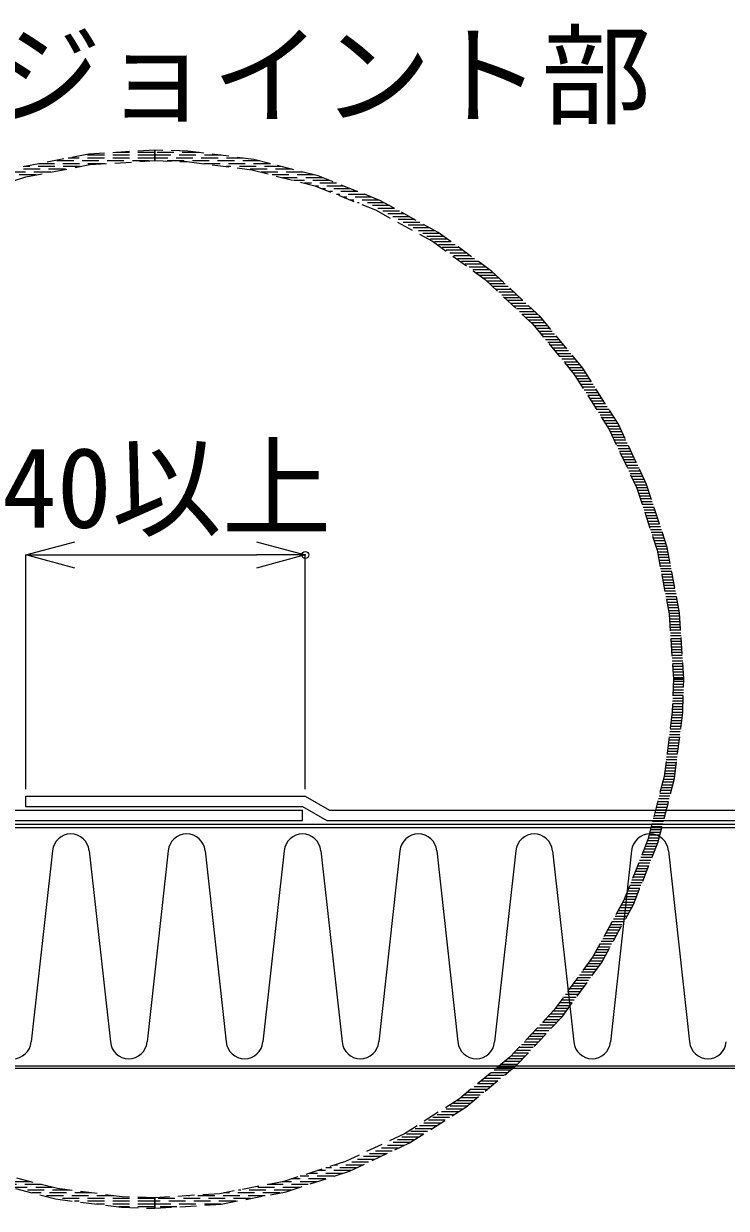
# Model space of a CAD drawing. Units: millimetres, scale not verified. Extents: x -840 to 840, y -594 to 594.
# Drawn here: x 340.1 to 440.7, y 38.2 to 207.8 of the extents above; entities that cross this region are included whole.
import ezdxf
from ezdxf.enums import TextEntityAlignment as Align

# ---------------------------------------------------------------- set-up
doc = ezdxf.new("R2010")
doc.units = ezdxf.units.MM
doc.header["$LTSCALE"] = 2
doc.header["$PDMODE"] = 32
doc.header["$PDSIZE"] = 1
doc.linetypes.add('DASHED1', pattern=[1.8, 1.2, -0.6])
for name, color, linetype, lineweight in [('0-2_断熱材', 4, 'Continuous', 9), ('0-5_IBｼｰﾄ', 7, 'Continuous', 9), ('0-7_寸法線', 7, 'Continuous', 9), ('0-8_文字', 5, 'Continuous', 9), ('0-9_0', 7, 'Continuous', 9), ('1-0_かくれ線', 5, 'DASHED1', 9)]:
    doc.layers.add(name, color=color, linetype=linetype, lineweight=lineweight)
doc.layers.add('0-A_Defpoints', color=7, linetype='Continuous')
doc.styles.add('ＭＳ ゴシック', font='')
doc.styles.get('ＭＳ ゴシック').set_extended_font_data('MS Gothic')

# ---------------------------------------------------------------- blocks, each defined once
blk = doc.blocks.new('_Open30')
at = {"layer": '0-9_0'}
blk.add_line((0, 0), (-2, 0), dxfattribs=at)
blk.add_lwpolyline([(-2, 0.5359), (0, 0), (-2, -0.5359)], dxfattribs=at)

msp = doc.modelspace()

# ---------------------------------------------------------------- linework, layer by layer
at = {"layer": '0-2_断熱材', "color": 7}
for p, q in [((258.931, 93.219), (548.931, 93.219)), ((258.931, 92.719), (548.931, 92.719)), ((548.931, 58.569), (258.931, 58.569)), ((548.931, 58.219), (258.931, 58.219))]:
    msp.add_line(p, q, dxfattribs=at)
at = {"layer": '0-2_断熱材'}
for p, q in [((344.23, 89.409), (341.196, 62.029)), ((349.488, 89.409), (352.522, 62.029)), ((360.814, 89.409), (357.78, 62.029)), ((366.072, 89.409), (369.106, 62.029)), ((377.398, 89.409), (374.364, 62.029)), ((382.656, 89.409), (385.69, 62.029)), ((393.982, 89.409), (390.948, 62.029)), ((399.24, 89.409), (402.274, 62.029)), ((410.566, 89.409), (407.532, 62.029)), ((415.824, 89.409), (418.858, 62.029)), ((427.15, 89.409), (424.116, 62.029)), ((432.408, 89.409), (435.442, 62.029))]:
    msp.add_line(p, q, dxfattribs=at)
for centre, start, end in [((346.859, 89.163), 5.35135, 174.64865), ((363.443, 89.163), 5.35135, 174.64865), ((380.027, 89.163), 5.35135, 174.64865), ((396.611, 89.163), 5.35135, 174.64865), ((413.195, 89.163), 5.35135, 174.64865), ((429.779, 89.163), 5.35135, 174.64865), ((338.567, 62.276), 185.35135, 354.64865), ((355.151, 62.276), 185.35135, 354.64865), ((371.735, 62.276), 185.35135, 354.64865), ((388.319, 62.276), 185.35135, 354.64865), ((404.903, 62.276), 185.35135, 354.64865), ((421.487, 62.276), 185.35135, 354.64865), ((438.071, 62.276), 185.35135, 354.64865)]:
    msp.add_arc(centre, 2.64, start, end, dxfattribs=at)
at = {"layer": '0-5_IBｼｰﾄ'}
for p, q in [((340.429, 97.219), (380.429, 97.219)), ((340.429, 95.719), (340.429, 97.219)), ((380.429, 97.219), (383.893, 95.219)), ((258.931, 95.219), (380.027, 95.219)), ((340.429, 95.719), (380.027, 95.719)), ((380.027, 95.719), (383.491, 93.719)), ((380.027, 93.719), (380.027, 95.219)), ((383.893, 95.219), (548.931, 95.219)), ((258.931, 93.719), (380.027, 93.719)), ((383.491, 93.719), (548.931, 93.719))]:
    msp.add_line(p, q, dxfattribs=at)
at = {"layer": '0-7_寸法線'}
for p, q in [((340.429, 98.219), (340.429, 131.75)), ((347.429, 131.75), (373.429, 131.75)), ((380.429, 98.219), (380.429, 131.75))]:
    msp.add_line(p, q, dxfattribs=at)
at = {"layer": '0-A_Defpoints'}
msp.add_point((380.429, 131.75), dxfattribs=at)
at = {"layer": '1-0_かくれ線'}
for p, q in [((358.867, 188.565), (346.476, 188.565)), ((358.867, 188.965), (348.572, 188.965)), ((358.867, 189.365), (353.304, 189.365)), ((365.211, 189.365), (358.867, 189.365)), ((368.377, 188.965), (358.867, 188.965)), ((371.543, 188.565), (358.867, 188.565)), ((343.98, 186.565), (337.658, 186.565)), ((346.077, 186.965), (338.889, 186.965)), ((348.174, 187.365), (340.185, 187.365)), ((351.714, 187.765), (342.282, 187.765)), ((358.072, 188.165), (344.379, 188.165)), ((373.872, 188.165), (360.458, 188.165)), ((375.43, 187.765), (365.931, 187.765)), ((376.988, 187.365), (369.098, 187.365)), ((378.546, 186.965), (372.264, 186.965)), ((380.104, 186.565), (374.084, 186.565)), ((341.884, 186.165), (336.427, 186.165)), ((381.662, 186.165), (375.642, 186.165)), ((382.887, 185.765), (377.2, 185.765)), ((383.898, 185.365), (378.758, 185.365)), ((384.908, 184.965), (380.316, 184.965)), ((385.918, 184.565), (381.852, 184.565)), ((386.929, 184.165), (382.862, 184.165)), ((387.939, 183.765), (383.872, 183.765)), ((388.949, 183.365), (384.882, 183.365)), ((389.959, 182.965), (385.893, 182.965)), ((390.97, 182.565), (386.903, 182.565)), ((391.739, 182.165), (387.913, 182.165)), ((392.467, 181.765), (388.924, 181.765)), ((393.194, 181.365), (389.934, 181.365)), ((393.922, 180.965), (390.815, 180.965)), ((394.65, 180.565), (391.542, 180.565)), ((395.377, 180.165), (392.27, 180.165)), ((396.105, 179.765), (392.997, 179.765)), ((396.832, 179.365), (393.725, 179.365)), ((397.56, 178.965), (394.453, 178.965)), ((398.288, 178.565), (395.18, 178.565)), ((399.015, 178.165), (395.908, 178.165)), ((399.673, 177.765), (396.635, 177.765)), ((400.224, 177.365), (397.363, 177.365)), ((400.774, 176.965), (398.091, 176.965)), ((401.325, 176.565), (398.778, 176.565)), ((401.875, 176.165), (399.328, 176.165)), ((402.426, 175.765), (399.879, 175.765)), ((402.976, 175.365), (400.429, 175.365)), ((403.527, 174.965), (400.98, 174.965)), ((404.077, 174.565), (401.53, 174.565)), ((404.628, 174.165), (402.081, 174.165)), ((405.178, 173.765), (402.632, 173.765)), ((405.729, 173.365), (403.182, 173.365)), ((406.28, 172.965), (403.733, 172.965)), ((406.83, 172.565), (404.283, 172.565)), ((407.329, 172.165), (404.834, 172.165)), ((407.755, 171.765), (405.384, 171.765)), ((408.181, 171.365), (405.935, 171.365)), ((408.607, 170.965), (406.42, 170.965)), ((409.033, 170.565), (406.846, 170.565)), ((409.459, 170.165), (407.272, 170.165)), ((409.885, 169.765), (407.698, 169.765)), ((410.311, 169.365), (408.124, 169.365)), ((410.737, 168.965), (408.55, 168.965)), ((411.162, 168.565), (408.976, 168.565)), ((411.588, 168.165), (409.402, 168.165)), ((412.014, 167.765), (409.827, 167.765)), ((412.44, 167.365), (410.253, 167.365)), ((412.866, 166.965), (410.679, 166.965)), ((413.292, 166.565), (411.105, 166.565)), ((413.718, 166.165), (411.531, 166.165)), ((414.131, 165.765), (411.957, 165.765)), ((414.462, 165.365), (412.383, 165.365)), ((414.793, 164.965), (412.809, 164.965)), ((415.124, 164.565), (413.181, 164.565)), ((415.455, 164.165), (413.512, 164.165)), ((415.786, 163.765), (413.843, 163.765)), ((416.117, 163.365), (414.174, 163.365)), ((416.448, 162.965), (414.505, 162.965)), ((416.779, 162.565), (414.836, 162.565)), ((417.109, 162.165), (415.167, 162.165)), ((417.44, 161.765), (415.497, 161.765)), ((417.771, 161.365), (415.828, 161.365)), ((418.102, 160.965), (416.159, 160.965)), ((418.433, 160.565), (416.49, 160.565)), ((418.764, 160.165), (416.821, 160.165)), ((419.095, 159.765), (417.152, 159.765)), ((419.426, 159.365), (417.483, 159.365)), ((419.757, 158.965), (417.814, 158.965)), ((420.088, 158.565), (418.145, 158.565)), ((420.356, 158.165), (418.476, 158.165)), ((420.61, 157.765), (418.807, 157.765)), ((420.864, 157.365), (419.091, 157.365)), ((421.117, 156.965), (419.344, 156.965)), ((421.371, 156.565), (419.598, 156.565)), ((421.625, 156.165), (419.852, 156.165)), ((421.879, 155.765), (420.106, 155.765)), ((422.133, 155.365), (420.36, 155.365)), ((422.387, 154.965), (420.614, 154.965)), ((422.641, 154.565), (420.868, 154.565)), ((422.894, 154.165), (421.121, 154.165)), ((423.148, 153.765), (421.375, 153.765)), ((423.402, 153.365), (421.629, 153.365)), ((423.656, 152.965), (421.883, 152.965)), ((423.91, 152.565), (422.137, 152.565)), ((424.164, 152.165), (422.391, 152.165)), ((424.418, 151.765), (422.644, 151.765)), ((424.671, 151.365), (422.898, 151.365)), ((424.925, 150.965), (423.152, 150.965)), ((425.179, 150.565), (423.406, 150.565)), ((425.385, 150.165), (423.66, 150.165)), ((425.573, 149.765), (423.914, 149.765)), ((425.761, 149.365), (424.107, 149.365)), ((425.95, 148.965), (424.295, 148.965)), ((426.138, 148.565), (424.483, 148.565)), ((426.326, 148.165), (424.671, 148.165)), ((426.514, 147.765), (424.86, 147.765)), ((426.702, 147.365), (425.048, 147.365)), ((426.891, 146.965), (425.236, 146.965)), ((427.079, 146.565), (425.424, 146.565)), ((427.267, 146.165), (425.613, 146.165)), ((427.455, 145.765), (425.801, 145.765)), ((427.644, 145.365), (425.989, 145.365)), ((427.832, 144.965), (426.177, 144.965)), ((428.02, 144.565), (426.366, 144.565)), ((428.208, 144.165), (426.554, 144.165)), ((428.396, 143.765), (426.742, 143.765)), ((428.585, 143.365), (426.93, 143.365)), ((428.773, 142.965), (427.118, 142.965)), ((428.961, 142.565), (427.307, 142.565)), ((429.149, 142.165), (427.495, 142.165)), ((429.325, 141.765), (427.683, 141.765)), ((429.455, 141.365), (427.871, 141.365)), ((429.585, 140.965), (428.011, 140.965)), ((429.715, 140.565), (428.141, 140.565)), ((429.845, 140.165), (428.271, 140.165)), ((429.975, 139.765), (428.401, 139.765)), ((430.105, 139.365), (428.531, 139.365)), ((430.235, 138.965), (428.661, 138.965)), ((430.365, 138.565), (428.791, 138.565)), ((430.495, 138.165), (428.921, 138.165)), ((430.625, 137.765), (429.051, 137.765)), ((430.755, 137.365), (429.181, 137.365)), ((430.885, 136.965), (429.311, 136.965)), ((431.015, 136.565), (429.441, 136.565)), ((431.145, 136.165), (429.571, 136.165)), ((431.275, 135.765), (429.701, 135.765)), ((431.405, 135.365), (429.831, 135.365)), ((431.535, 134.965), (429.961, 134.965)), ((431.665, 134.565), (430.09, 134.565)), ((431.795, 134.165), (430.22, 134.165)), ((431.925, 133.765), (430.35, 133.765)), ((432.054, 133.365), (430.48, 133.365)), ((432.184, 132.965), (430.61, 132.965)), ((432.282, 132.565), (430.74, 132.565)), ((432.359, 132.165), (430.835, 132.165)), ((432.435, 131.765), (430.911, 131.765)), ((432.511, 131.365), (430.987, 131.365)), ((432.588, 130.965), (431.064, 130.965)), ((432.664, 130.565), (431.14, 130.565)), ((432.74, 130.165), (431.216, 130.165)), ((432.817, 129.765), (431.293, 129.765)), ((432.893, 129.365), (431.369, 129.365)), ((432.969, 128.965), (431.445, 128.965)), ((433.045, 128.565), (431.521, 128.565)), ((433.122, 128.165), (431.598, 128.165)), ((433.198, 127.765), (431.674, 127.765)), ((433.274, 127.365), (431.75, 127.365)), ((433.351, 126.965), (431.827, 126.965)), ((433.427, 126.565), (431.903, 126.565)), ((433.503, 126.165), (431.979, 126.165)), ((433.58, 125.765), (432.056, 125.765)), ((433.656, 125.365), (432.132, 125.365)), ((433.732, 124.965), (432.208, 124.965)), ((433.809, 124.565), (432.285, 124.565)), ((433.885, 124.165), (432.361, 124.165)), ((433.961, 123.765), (432.437, 123.765)), ((434.025, 123.365), (432.513, 123.365)), ((434.051, 122.965), (432.551, 122.965)), ((434.076, 122.565), (432.576, 122.565)), ((434.101, 122.165), (432.601, 122.165)), ((434.126, 121.765), (432.626, 121.765)), ((434.151, 121.365), (432.651, 121.365)), ((434.176, 120.965), (432.676, 120.965)), ((434.202, 120.565), (432.702, 120.565)), ((434.227, 120.165), (432.727, 120.165)), ((434.252, 119.765), (432.752, 119.765)), ((434.277, 119.365), (432.777, 119.365)), ((434.302, 118.965), (432.802, 118.965)), ((434.327, 118.565), (432.827, 118.565)), ((434.353, 118.165), (432.853, 118.165)), ((434.378, 117.765), (432.878, 117.765)), ((434.403, 117.365), (432.903, 117.365)), ((434.428, 116.965), (432.928, 116.965)), ((434.453, 116.565), (432.953, 116.565)), ((434.478, 116.165), (432.978, 116.165)), ((434.504, 115.765), (433.004, 115.765)), ((434.529, 115.365), (433.029, 115.365)), ((434.554, 114.965), (433.054, 114.965)), ((434.579, 114.565), (433.079, 114.565)), ((434.604, 114.165), (433.104, 114.165)), ((434.556, 112.015), (433.056, 112.015)), ((434.568, 112.415), (433.068, 112.415)), ((434.581, 112.815), (433.081, 112.815)), ((434.593, 113.215), (433.093, 113.215)), ((434.606, 113.615), (433.106, 113.615)), ((434.505, 110.415), (433.005, 110.415)), ((434.518, 110.815), (433.018, 110.815)), ((434.53, 111.215), (433.03, 111.215)), ((434.543, 111.615), (433.043, 111.615)), ((434.418, 108.815), (432.909, 108.815)), ((434.468, 109.215), (432.959, 109.215)), ((434.48, 109.615), (432.98, 109.615)), ((434.493, 110.015), (432.993, 110.015)), ((434.216, 107.215), (432.707, 107.215)), ((434.266, 107.615), (432.757, 107.615)), ((434.317, 108.015), (432.808, 108.015)), ((434.367, 108.415), (432.858, 108.415)), ((433.963, 105.215), (432.454, 105.215)), ((434.013, 105.615), (432.504, 105.615)), ((434.064, 106.015), (432.555, 106.015)), ((434.114, 106.415), (432.606, 106.415)), ((434.165, 106.815), (432.656, 106.815)), ((433.761, 103.615), (432.252, 103.615)), ((433.811, 104.015), (432.302, 104.015)), ((433.862, 104.415), (432.353, 104.415)), ((433.912, 104.815), (432.403, 104.815)), ((433.559, 102.015), (432.05, 102.015)), ((433.609, 102.415), (432.1, 102.415)), ((433.66, 102.815), (432.151, 102.815)), ((433.71, 103.215), (432.201, 103.215)), ((433.356, 100.415), (431.848, 100.415)), ((433.407, 100.815), (431.898, 100.815)), ((433.458, 101.215), (431.949, 101.215)), ((433.508, 101.615), (431.999, 101.615)), ((432.927, 98.415), (431.381, 98.415)), ((433.03, 98.815), (431.484, 98.815)), ((433.132, 99.215), (431.587, 99.215)), ((433.235, 99.615), (431.689, 99.615)), ((433.306, 100.015), (431.792, 100.015)), ((432.516, 96.815), (430.971, 96.815)), ((432.619, 97.215), (431.073, 97.215)), ((432.722, 97.615), (431.176, 97.615)), ((432.824, 98.015), (431.279, 98.015)), ((432.105, 95.215), (430.56, 95.215)), ((432.208, 95.615), (430.662, 95.615)), ((432.311, 96.015), (430.765, 96.015)), ((432.413, 96.415), (430.868, 96.415)), ((431.695, 93.615), (430.149, 93.615)), ((431.797, 94.015), (430.252, 94.015)), ((431.9, 94.415), (430.354, 94.415)), ((432.003, 94.815), (430.457, 94.815)), ((431.181, 91.615), (429.635, 91.615)), ((431.284, 92.015), (429.738, 92.015)), ((431.386, 92.415), (429.841, 92.415)), ((431.489, 92.815), (429.944, 92.815)), ((431.592, 93.215), (430.046, 93.215)), ((430.695, 90.015), (429.085, 90.015)), ((430.853, 90.415), (429.243, 90.415)), ((430.976, 90.815), (429.401, 90.815)), ((431.078, 91.215), (429.533, 91.215)), ((430.061, 88.415), (428.451, 88.415)), ((430.22, 88.815), (428.61, 88.815)), ((430.378, 89.215), (428.768, 89.215)), ((430.536, 89.615), (428.926, 89.615)), ((429.428, 86.815), (427.818, 86.815)), ((429.586, 87.215), (427.976, 87.215)), ((429.745, 87.615), (428.134, 87.615)), ((429.903, 88.015), (428.293, 88.015)), ((428.636, 84.815), (427.026, 84.815)), ((428.794, 85.215), (427.184, 85.215)), ((428.953, 85.615), (427.343, 85.615)), ((429.111, 86.015), (427.501, 86.015)), ((429.269, 86.415), (427.659, 86.415)), ((428.002, 83.215), (426.392, 83.215)), ((428.161, 83.615), (426.551, 83.615)), ((428.319, 84.015), (426.709, 84.015)), ((428.478, 84.415), (426.867, 84.415)), ((427.354, 81.615), (425.646, 81.615)), ((427.527, 82.015), (425.866, 82.015)), ((427.686, 82.415), (426.076, 82.415)), ((427.844, 82.815), (426.234, 82.815)), ((426.474, 80.015), (424.766, 80.015)), ((426.694, 80.415), (424.986, 80.415)), ((426.914, 80.815), (425.206, 80.815)), ((427.134, 81.215), (425.426, 81.215)), ((425.375, 78.015), (423.667, 78.015)), ((425.595, 78.415), (423.886, 78.415)), ((425.815, 78.815), (424.106, 78.815)), ((426.035, 79.215), (424.326, 79.215)), ((426.255, 79.615), (424.546, 79.615)), ((424.495, 76.415), (422.787, 76.415)), ((424.715, 76.815), (423.007, 76.815)), ((424.935, 77.215), (423.227, 77.215)), ((425.155, 77.615), (423.447, 77.615)), ((423.616, 74.815), (421.907, 74.815)), ((423.836, 75.215), (422.127, 75.215)), ((424.056, 75.615), (422.347, 75.615)), ((424.275, 76.015), (422.567, 76.015)), ((422.708, 73.215), (420.857, 73.215)), ((422.956, 73.615), (421.148, 73.615)), ((423.176, 74.015), (421.438, 74.015)), ((423.396, 74.415), (421.687, 74.415)), ((421.545, 71.615), (419.695, 71.615)), ((421.836, 72.015), (419.985, 72.015)), ((422.126, 72.415), (420.276, 72.415)), ((422.417, 72.815), (420.567, 72.815)), ((420.092, 69.615), (418.242, 69.615)), ((420.383, 70.015), (418.532, 70.015)), ((420.673, 70.415), (418.823, 70.415)), ((420.964, 70.815), (419.113, 70.815)), ((421.255, 71.215), (419.404, 71.215)), ((418.93, 68.015), (417.079, 68.015)), ((419.22, 68.415), (417.37, 68.415)), ((419.511, 68.815), (417.66, 68.815)), ((419.801, 69.215), (417.951, 69.215)), ((417.767, 66.415), (415.87, 66.415)), ((418.058, 66.815), (416.207, 66.815)), ((418.348, 67.215), (416.498, 67.215)), ((418.639, 67.615), (416.789, 67.615)), ((416.421, 64.815), (414.367, 64.815)), ((416.796, 65.215), (414.743, 65.215)), ((417.172, 65.615), (415.118, 65.615)), ((417.477, 66.015), (415.494, 66.015)), ((414.543, 62.815), (412.489, 62.815)), ((414.918, 63.215), (412.865, 63.215)), ((415.294, 63.615), (413.24, 63.615)), ((415.67, 64.015), (413.616, 64.015)), ((416.045, 64.415), (413.992, 64.415)), ((413.04, 61.215), (410.987, 61.215)), ((413.416, 61.615), (411.362, 61.615)), ((413.791, 62.015), (411.738, 62.015)), ((414.167, 62.415), (412.113, 62.415)), ((411.538, 59.615), (409.424, 59.615)), ((411.913, 60.015), (409.86, 60.015)), ((412.289, 60.415), (410.235, 60.415)), ((412.665, 60.815), (410.611, 60.815)), ((409.838, 58.015), (407.49, 58.015)), ((410.322, 58.415), (407.973, 58.415)), ((410.786, 58.815), (408.457, 58.815)), ((411.162, 59.215), (408.94, 59.215)), ((407.421, 56.015), (405.072, 56.015)), ((407.904, 56.415), (405.555, 56.415)), ((408.388, 56.815), (406.039, 56.815)), ((408.871, 57.215), (406.522, 57.215)), ((409.355, 57.615), (407.006, 57.615)), ((405.486, 54.415), (403.138, 54.415)), ((405.97, 54.815), (403.621, 54.815)), ((406.453, 55.215), (404.105, 55.215)), ((406.937, 55.615), (404.588, 55.615)), ((403.552, 52.815), (400.807, 52.815)), ((404.036, 53.215), (401.438, 53.215)), ((404.519, 53.615), (402.068, 53.615)), ((405.003, 54.015), (402.654, 54.015)), ((401.08, 51.215), (398.286, 51.215)), ((401.71, 51.615), (398.916, 51.615)), ((402.341, 52.015), (399.547, 52.015)), ((402.971, 52.415), (400.177, 52.415)), ((397.929, 49.215), (395.135, 49.215)), ((398.559, 49.615), (395.765, 49.615)), ((399.189, 50.015), (396.395, 50.015)), ((399.819, 50.415), (397.026, 50.415)), ((400.45, 50.815), (397.656, 50.815)), ((395.407, 47.615), (391.908, 47.615)), ((396.038, 48.015), (392.758, 48.015)), ((396.668, 48.415), (393.608, 48.415)), ((397.298, 48.815), (394.458, 48.815)), ((392.024, 46.015), (388.508, 46.015)), ((392.874, 46.415), (389.358, 46.415)), ((393.724, 46.815), (390.208, 46.815)), ((394.574, 47.215), (391.058, 47.215)), ((388.624, 44.415), (384.618, 44.415)), ((389.474, 44.815), (385.849, 44.815)), ((390.324, 45.215), (386.808, 45.215)), ((391.174, 45.615), (387.658, 45.615)), ((383.307, 42.415), (378.462, 42.415)), ((384.538, 42.815), (379.694, 42.815)), ((385.769, 43.215), (380.925, 43.215)), ((386.923, 43.615), (382.156, 43.615)), ((387.774, 44.015), (383.387, 44.015)), ((341.118, 42.015), (335.225, 42.015)), ((342.676, 41.615), (336.656, 41.615)), ((344.234, 41.215), (338.214, 41.215)), ((346.657, 40.815), (339.772, 40.815)), ((378.383, 40.815), (370.87, 40.815)), ((379.614, 41.215), (372.967, 41.215)), ((380.845, 41.615), (375.064, 41.615)), ((382.076, 42.015), (377.161, 42.015)), ((349.823, 40.415), (341.33, 40.415)), ((352.99, 40.015), (342.888, 40.015)), ((358.867, 39.615), (344.446, 39.615)), ((358.867, 39.215), (347.378, 39.215)), ((372.569, 39.615), (358.867, 39.615)), ((370.472, 39.215), (358.867, 39.215)), ((374.666, 40.015), (363.635, 40.015)), ((376.762, 40.415), (368.773, 40.415)), ((358.867, 38.815), (350.544, 38.815)), ((358.867, 38.415), (353.711, 38.415)), ((368.375, 38.815), (358.867, 38.815)), ((362.046, 38.415), (358.867, 38.415))]:
    msp.add_line(p, q, dxfattribs=at)
for points in [[(331.534, 183.001), (340.402, 185.882), (349.561, 187.629), (358.867, 188.215), (358.867, 189.715), (349.373, 189.118), (340.029, 187.335)], [(335.459, 41.922), (344.673, 39.557), (354.11, 38.364), (358.867, 38.215), (358.867, 39.715), (354.205, 39.861), (344.954, 41.03), (335.922, 43.349)]]:
    msp.add_lwpolyline(points, dxfattribs=at)
for points in [[(434.617, 113.965), (434.02, 123.459), (432.237, 132.803), (429.297, 141.85), (425.247, 150.458), (420.15, 158.49), (414.086, 165.819), (407.152, 172.331), (399.456, 177.923), (391.12, 182.505), (382.275, 186.007), (373.061, 188.373), (363.623, 189.565), (358.867, 189.715), (358.867, 188.215), (363.529, 188.068), (372.78, 186.9), (381.811, 184.581), (390.481, 181.148), (398.652, 176.656), (406.196, 171.175), (412.993, 164.792), (418.936, 157.608), (423.933, 149.735), (427.903, 141.298), (430.784, 132.43), (432.531, 123.271), (433.117, 113.965)], [(358.867, 38.215), (368.361, 38.812), (377.705, 40.595), (386.752, 43.534), (395.36, 47.585), (403.392, 52.682), (410.721, 58.745), (417.233, 65.68), (422.825, 73.376), (427.407, 81.712), (430.909, 90.557), (433.275, 99.771), (434.467, 109.208), (434.617, 113.965), (433.117, 113.965), (432.97, 109.303), (431.802, 100.052), (429.483, 91.02), (426.05, 82.351), (421.558, 74.18), (416.077, 66.636), (409.694, 59.839), (402.51, 53.895), (394.637, 48.899), (386.2, 44.929), (377.332, 42.048), (368.173, 40.3), (358.867, 39.715)]]:
    msp.add_lwpolyline(points, close=True, dxfattribs=at)

# ---------------------------------------------------------------- block references
at = {"layer": '0-7_寸法線', "xscale": 3.5, "yscale": 3.5, "rotation": 180}
msp.add_blockref('_Open30', (340.429, 131.75), dxfattribs=at)
at = {"layer": '0-7_寸法線', "xscale": 3.5, "yscale": 3.5}
msp.add_blockref('_Open30', (380.429, 131.75), dxfattribs=at)

# ---------------------------------------------------------------- texts
at = {"layer": '0-7_寸法線', "style": 'ＭＳ ゴシック'}
msp.add_text('40以上', height=11.54, dxfattribs=at).set_placement((337.01, 132.186), align=Align.BOTTOM_LEFT)
at = {"layer": '0-8_文字', "color": 7, "style": 'ＭＳ ゴシック'}
msp.add_text('シートジョイント部', height=11.54, dxfattribs=at).set_placement((288.308, 191.189), align=Align.BOTTOM_LEFT)

doc.saveas('drawing.dxf')
